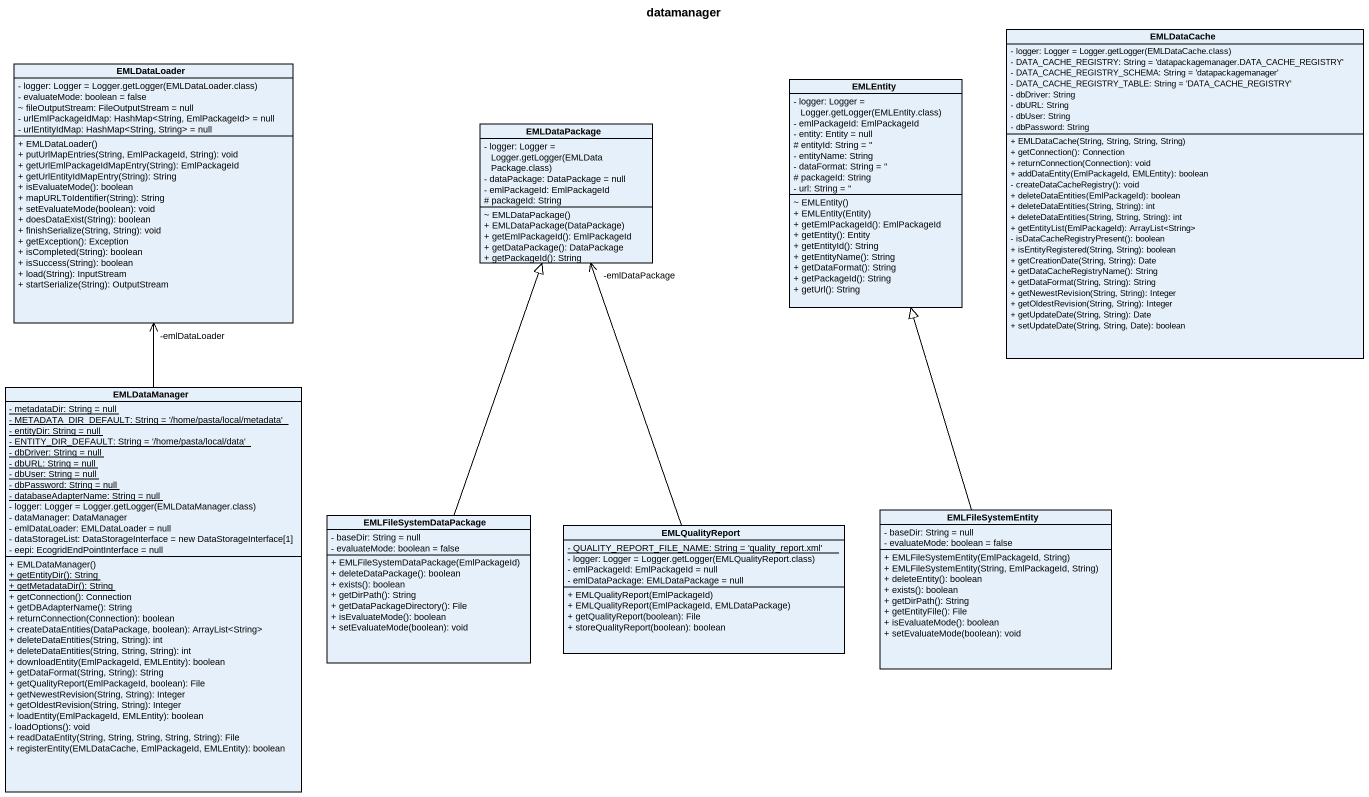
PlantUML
@startuml
title datamanager
hide circle
hide empty members
skinparam classAttributeIconSize 0
class EMLDataCache {
  {field} - logger: Logger = Logger.getLogger(EMLDataCache.class)
  - DATA_CACHE_REGISTRY: String = 'datapackagemanager.DATA_CACHE_REGISTRY'
  - DATA_CACHE_REGISTRY_SCHEMA: String = 'datapackagemanager'
  - DATA_CACHE_REGISTRY_TABLE: String = 'DATA_CACHE_REGISTRY'
  - dbDriver: String
  - dbURL: String
  - dbUser: String
  - dbPassword: String
  + EMLDataCache(String, String, String, String)
  + getConnection(): Connection
  + returnConnection(Connection): void
  + addDataEntity(EmlPackageId, EMLEntity): boolean
  - createDataCacheRegistry(): void
  + deleteDataEntities(EmlPackageId): boolean
  + deleteDataEntities(String, String): int
  + deleteDataEntities(String, String, String): int
  + getEntityList(EmlPackageId): ArrayList<String>
  - isDataCacheRegistryPresent(): boolean
  + isEntityRegistered(String, String): boolean
  + getCreationDate(String, String): Date
  + getDataCacheRegistryName(): String
  + getDataFormat(String, String): String
  + getNewestRevision(String, String): Integer
  + getOldestRevision(String, String): Integer
  + getUpdateDate(String, String): Date
  + setUpdateDate(String, String, Date): boolean
}
class EMLDataLoader {
  {field} - logger: Logger = Logger.getLogger(EMLDataLoader.class)
  - evaluateMode: boolean = false
  ~ fileOutputStream: FileOutputStream = null
  - urlEmlPackageIdMap: HashMap<String, EmlPackageId> = null
  - urlEntityIdMap: HashMap<String, String> = null
  + EMLDataLoader()
  + putUrlMapEntries(String, EmlPackageId, String): void
  + getUrlEmlPackageIdMapEntry(String): EmlPackageId
  + getUrlEntityIdMapEntry(String): String
  + isEvaluateMode(): boolean
  + mapURLToIdentifier(String): String
  + setEvaluateMode(boolean): void
  + doesDataExist(String): boolean
  + finishSerialize(String, String): void
  + getException(): Exception
  + isCompleted(String): boolean
  + isSuccess(String): boolean
  + load(String): InputStream
  + startSerialize(String): OutputStream
}
class EMLEntity {
  {field} - logger: Logger = Logger.getLogger(EMLEntity.class)
  - emlPackageId: EmlPackageId
  - entity: Entity = null
  # entityId: String = ''
  - entityName: String
  - dataFormat: String = ''
  # packageId: String
  - url: String = ''
  ~ EMLEntity()
  + EMLEntity(Entity)
  + getEmlPackageId(): EmlPackageId
  + getEntity(): Entity
  + getEntityId(): String
  + getEntityName(): String
  + getDataFormat(): String
  + getPackageId(): String
  + getUrl(): String
}
class EMLDataPackage {
  {field} - logger: Logger = Logger.getLogger(EMLDataPackage.class)
  - dataPackage: DataPackage = null
  - emlPackageId: EmlPackageId
  # packageId: String
  ~ EMLDataPackage()
  + EMLDataPackage(DataPackage)
  + getEmlPackageId(): EmlPackageId
  + getDataPackage(): DataPackage
  + getPackageId(): String
}
class EMLDataManager {
  {static} - metadataDir: String = null
  {static} - METADATA_DIR_DEFAULT: String = '/home/pasta/local/metadata'
  {static} - entityDir: String = null
  {static} - ENTITY_DIR_DEFAULT: String = '/home/pasta/local/data'
  {static} - dbDriver: String = null
  {static} - dbURL: String = null
  {static} - dbUser: String = null
  {static} - dbPassword: String = null
  {static} - databaseAdapterName: String = null
  {field} - logger: Logger = Logger.getLogger(EMLDataManager.class)
  - dataManager: DataManager
  - emlDataLoader: EMLDataLoader = null
  - dataStorageList: DataStorageInterface = new DataStorageInterface[1]
  - eepi: EcogridEndPointInterface = null
  + EMLDataManager()
  {static} + getEntityDir(): String
  {static} + getMetadataDir(): String
  + getConnection(): Connection
  + getDBAdapterName(): String
  + returnConnection(Connection): boolean
  + createDataEntities(DataPackage, boolean): ArrayList<String>
  + deleteDataEntities(String, String): int
  + deleteDataEntities(String, String, String): int
  + downloadEntity(EmlPackageId, EMLEntity): boolean
  + getDataFormat(String, String): String
  + getQualityReport(EmlPackageId, boolean): File
  + getNewestRevision(String, String): Integer
  + getOldestRevision(String, String): Integer
  + loadEntity(EmlPackageId, EMLEntity): boolean
  - loadOptions(): void
  + readDataEntity(String, String, String, String, String): File
  + registerEntity(EMLDataCache, EmlPackageId, EMLEntity): boolean
}
class EMLFileSystemDataPackage {
  - baseDir: String = null
  - evaluateMode: boolean = false
  + EMLFileSystemDataPackage(EmlPackageId)
  + deleteDataPackage(): boolean
  + exists(): boolean
  + getDirPath(): String
  + getDataPackageDirectory(): File
  + isEvaluateMode(): boolean
  + setEvaluateMode(boolean): void
}
class EMLQualityReport {
  {static} - QUALITY_REPORT_FILE_NAME: String = 'quality_report.xml'
  {field} - logger: Logger = Logger.getLogger(EMLQualityReport.class)
  - emlPackageId: EmlPackageId = null
  - emlDataPackage: EMLDataPackage = null
  + EMLQualityReport(EmlPackageId)
  + EMLQualityReport(EmlPackageId, EMLDataPackage)
  + getQualityReport(boolean): File
  + storeQualityReport(boolean): boolean
}
class EMLFileSystemEntity {
  - baseDir: String = null
  - evaluateMode: boolean = false
  + EMLFileSystemEntity(EmlPackageId, String)
  + EMLFileSystemEntity(String, EmlPackageId, String)
  + deleteEntity(): boolean
  + exists(): boolean
  + getDirPath(): String
  + getEntityFile(): File
  + isEvaluateMode(): boolean
  + setEvaluateMode(boolean): void
}
EMLDataManager -up-> "-emlDataLoader" EMLDataLoader
EMLFileSystemDataPackage -up-|> EMLDataPackage
EMLQualityReport -up-> "-emlDataPackage" EMLDataPackage
EMLFileSystemEntity -up-|> EMLEntity
@enduml
